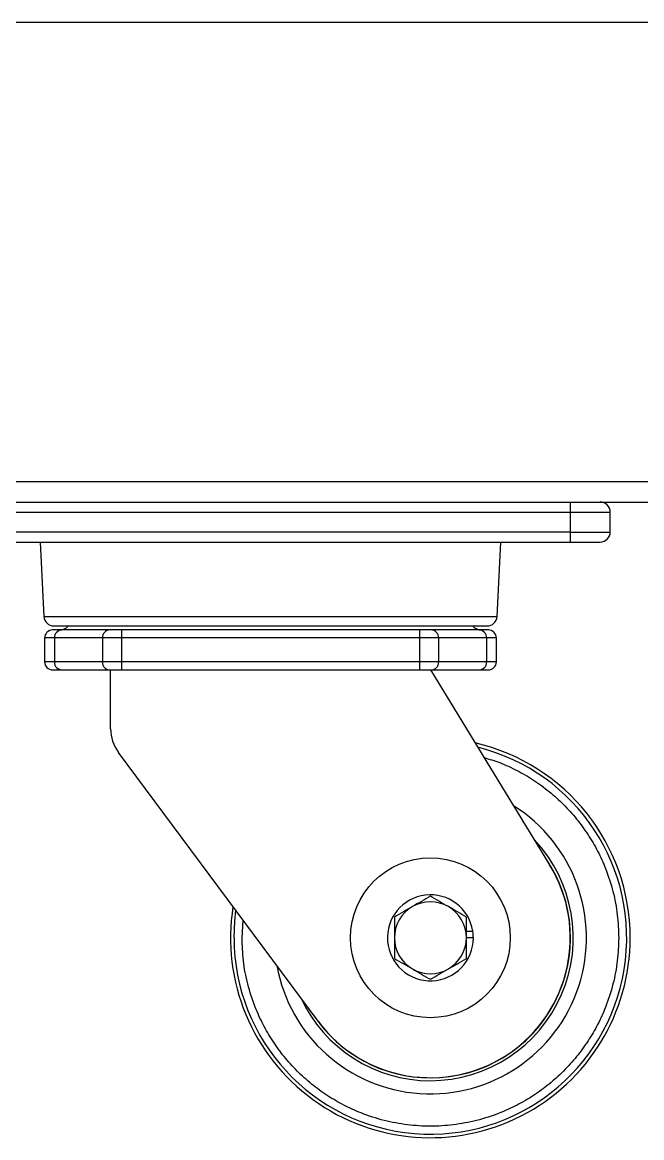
# Model space of a CAD drawing. Header units: millimetres. Extents: x 1152 to 6701, y 651 to 3284.
# Drawn here: x 3462.9 to 3617.8, y 651.7 to 930.5 of the extents above; entities that cross this region are included whole.
import ezdxf

# ---------------------------------------------------------------- set-up
doc = ezdxf.new("R2010")
doc.units = ezdxf.units.MM
doc.layers.add('SLD-0', color=7, linetype='Continuous')

msp = doc.modelspace()

# ---------------------------------------------------------------- linework, layer by layer
at = {"layer": 'SLD-0', "color": 7, "linetype": 'Continuous', "lineweight": 25}
for p, q in [((1156.83, 930.45), (3744.82, 930.45)), ((3395.19, 815.64), (3734.73, 815.64)), ((3395.19, 810.55), (3734.73, 810.55)), ((3599.93, 810.55), (3599.93, 808.05)), ((3450.05, 808.05), (3599.93, 808.05)), ((3599.93, 808.05), (3609.92, 808.05)), ((3599.93, 808.05), (3599.93, 803.05)), ((3609.92, 803.05), (3609.92, 808.05)), ((3599.93, 803.05), (3450.05, 803.05)), ((3599.93, 803.05), (3599.93, 800.55)), ((3599.93, 803.05), (3609.92, 803.05)), ((3450.05, 800.55), (3599.93, 800.55)), ((3467.41, 800.55), (3468.35, 781.94)), ((3581.63, 781.94), (3582.57, 800.55)), ((3468.35, 781.94), (3581.63, 781.94)), ((3484.86, 778.57), (3472.87, 778.57)), ((3487.73, 778.57), (3487.73, 776.57)), ((3562.25, 778.57), (3487.73, 778.57)), ((3562.25, 778.57), (3562.25, 776.57)), ((3577.1, 778.57), (3565.12, 778.57)), ((3468.53, 776.57), (3468.53, 770.58)), ((3470.96, 776.57), (3468.53, 776.57)), ((3482.95, 776.57), (3470.96, 776.57)), ((3470.96, 776.57), (3470.96, 770.58)), ((3487.73, 776.57), (3482.95, 776.57)), ((3482.95, 776.57), (3482.95, 770.58)), ((3562.25, 776.57), (3487.73, 776.57)), ((3487.73, 776.57), (3487.73, 770.58)), ((3567.03, 776.57), (3562.25, 776.57)), ((3562.25, 776.57), (3562.25, 770.58)), ((3567.03, 776.57), (3567.03, 770.58)), ((3579.02, 776.57), (3567.03, 776.57)), ((3579.02, 776.57), (3579.02, 770.58)), ((3581.45, 776.57), (3579.02, 776.57)), ((3581.45, 770.58), (3581.45, 776.57)), ((3470.96, 770.58), (3468.53, 770.58)), ((3482.95, 770.58), (3470.96, 770.58)), ((3487.73, 770.58), (3482.95, 770.58)), ((3487.73, 770.58), (3487.73, 768.58)), ((3562.25, 770.58), (3487.73, 770.58)), ((3562.25, 770.58), (3562.25, 768.58)), ((3567.03, 770.58), (3562.25, 770.58)), ((3579.02, 770.58), (3567.03, 770.58)), ((3581.45, 770.58), (3579.02, 770.58)), ((3472.87, 768.58), (3484.86, 768.58)), ((3485.02, 753.9), (3485.02, 768.58)), ((3487.73, 768.58), (3562.25, 768.58)), ((3564.96, 768.58), (3594.78, 719.9)), ((3565.12, 768.58), (3577.1, 768.58)), ((3536.88, 680.78), (3486.99, 747.94)), ((3517.87, 701.63), (3518.14, 706.01)), ((3573.95, 703.32), (3575.57, 703.32)), ((3575.7, 701.63), (3573.95, 701.63))]:
    msp.add_line(p, q, dxfattribs=at)
at = {"layer": 'SLD-0', "color": 7, "linetype": 'Continuous', "lineweight": 25, "flags": 128}
msp.add_lwpolyline([(3515.88, 701.63), (3516.05, 705.79), (3516.35, 708.42)], dxfattribs=at)
at = {"layer": 'SLD-0', "color": 7, "linetype": 'Continuous', "lineweight": 25}
msp.add_circle((3564.96, 701.63), 19.98, dxfattribs=at)
for centre, radius, start, end in [((3607.43, 808.05), 2.5, 0, 90), ((3607.43, 803.05), 2.5, 270, 0), ((3470.84, 782.07), 2.5, 182.8896, 270), ((3579.14, 782.07), 2.5, 270, 357.1104), ((3470.53, 776.57), 2, 90, 180), ((3472.92, 776.61), 1.96, 91.2869, 181.2309), ((3472.21, 781.57), 3, 270, 317.5131), ((3484.9, 776.61), 1.96, 91.2851, 181.2326), ((3565.08, 776.61), 1.96, 358.7691, 88.7131), ((3577.77, 781.57), 3, 222.0955, 270), ((3577.06, 776.61), 1.96, 358.7666, 88.7156), ((3579.45, 776.57), 2, 0, 90), ((3470.53, 770.58), 2, 180, 270), ((3472.92, 770.53), 1.96, 178.7672, 268.7116), ((3484.9, 770.53), 1.96, 178.7655, 268.7134), ((3565.08, 770.53), 1.96, 271.2884, 1.2328), ((3577.06, 770.53), 1.96, 271.2859, 1.2353), ((3579.45, 770.58), 2, 270, 0), ((3495.01, 753.9), 9.99, 180, 216.6068), ((3564.96, 701.63), 49.96, 0, 77.0656), ((3564.96, 701.63), 49.08, 180, 76.052), ((3564.96, 701.63), 39.02, 190.281, 57.8184), ((3564.96, 701.63), 35.72, 270, 43.2495), ((3564.96, 701.63), 34.97, 216.6068, 31.4926), ((3564.96, 701.63), 35.02, 270, 34.5533), ((3564.96, 701.63), 10.74, 9.0476, 0), ((3564.96, 701.63), 49.96, 171.0338, 0), ((3564.96, 701.63), 8.99, 120, 180), ((3564.96, 701.63), 8.99, 60, 120), ((3564.96, 701.63), 8.99, 0, 60), ((3564.96, 701.63), 10.74, 0, 9.0476), ((3564.96, 701.63), 8.99, 180, 240), ((3564.96, 701.63), 8.99, 300, 0), ((3564.96, 701.63), 8.99, 240, 300), ((3564.96, 701.63), 35.72, 204.8499, 270), ((3564.96, 701.63), 35.02, 213.5461, 270)]:
    msp.add_arc(centre, radius, start, end, dxfattribs=at)
for points, knots in [([(3599.93, 800.55), (3600.87, 800.55), (3602.32, 800.55), (3604.07, 800.55), (3605.27, 800.55), (3606.24, 800.55), (3607.17, 800.55), (3607.33, 800.55), (3607.43, 800.55)], [0, 0, 0, 0, 0.2394543, 0.3683577, 0.4999979, 0.631635, 0.7605407, 1, 1, 1, 1]), ([(3472.87, 778.57), (3472.19, 778.57), (3470.83, 778.57), (3470.63, 778.57), (3470.53, 778.57)], [0, 0, 0, 0, 0.500004, 1, 1, 1, 1]), ([(3470.84, 779.57), (3470.92, 779.57), (3471.08, 779.57), (3472.38, 779.57), (3474.35, 779.57), (3476.83, 779.57), (3479.61, 779.57), (3482.89, 779.57), (3486.64, 779.57), (3490.79, 779.57), (3495.28, 779.57), (3500.04, 779.57), (3505.49, 779.57), (3511.62, 779.57), (3518.32, 779.57), (3524.99, 779.57), (3531.66, 779.57), (3538.36, 779.57), (3544.49, 779.57), (3549.94, 779.57), (3554.7, 779.57), (3559.19, 779.57), (3563.34, 779.57), (3567.09, 779.57), (3570.37, 779.57), (3573.15, 779.57), (3575.63, 779.57), (3577.6, 779.57), (3578.9, 779.57), (3579.06, 779.57), (3579.14, 779.57)], [0, 0, 0, 0, 0.038814, 0.078832, 0.119976, 0.152138, 0.184304, 0.21715, 0.25, 0.282847, 0.315696, 0.347859, 0.380024, 0.421165, 0.461184, 0.5, 0.538813, 0.578832, 0.619976, 0.652138, 0.684303, 0.71715, 0.75, 0.782846, 0.815696, 0.847859, 0.880024, 0.921165, 0.961184, 1, 1, 1, 1]), ([(3487.73, 778.57), (3487.42, 778.57), (3486.78, 778.57), (3485.91, 778.57), (3485.22, 778.57), (3484.98, 778.57), (3484.86, 778.57)], [0, 0, 0, 0, 0.2435289, 0.5000102, 0.7564642, 1, 1, 1, 1]), ([(3565.12, 778.57), (3565, 778.57), (3564.76, 778.57), (3564.07, 778.57), (3563.2, 778.57), (3562.56, 778.57), (3562.25, 778.57)], [0, 0, 0, 0, 0.243536, 0.49999, 0.756471, 1, 1, 1, 1]), ([(3579.45, 778.57), (3579.35, 778.57), (3579.15, 778.57), (3577.78, 778.57), (3577.1, 778.57)], [0, 0, 0, 0, 0.502718, 1, 1, 1, 1]), ([(3470.53, 768.58), (3470.63, 768.58), (3470.83, 768.58), (3472.2, 768.58), (3472.87, 768.58)], [0, 0, 0, 0, 0.502718, 1, 1, 1, 1]), ([(3484.86, 768.58), (3484.98, 768.58), (3485.22, 768.58), (3485.91, 768.58), (3486.78, 768.58), (3487.42, 768.58), (3487.73, 768.58)], [0, 0, 0, 0, 0.243536, 0.49999, 0.756471, 1, 1, 1, 1]), ([(3562.25, 768.58), (3562.56, 768.58), (3563.2, 768.58), (3564.07, 768.58), (3564.76, 768.58), (3565, 768.58), (3565.12, 768.58)], [0, 0, 0, 0, 0.2435289, 0.5000102, 0.7564642, 1, 1, 1, 1]), ([(3577.1, 768.58), (3577.79, 768.58), (3579.15, 768.58), (3579.35, 768.58), (3579.45, 768.58)], [0, 0, 0, 0, 0.500004, 1, 1, 1, 1]), ([(3578.38, 746.68), (3579.69, 746.29), (3582.53, 745.44), (3586.65, 743.5), (3590.8, 741.1), (3594.7, 738.24), (3598.31, 734.99), (3601.57, 731.37), (3604.42, 727.47), (3606.84, 723.33), (3609, 718.59), (3610.71, 713.26), (3611.84, 707.43), (3611.98, 703.54), (3612.05, 701.63)], [0, 0, 0, 0, 0.068243, 0.147098, 0.225964, 0.306498, 0.387041, 0.467576, 0.548119, 0.626974, 0.705839, 0.806711, 0.904831, 1, 1, 1, 1]), ([(3564.96, 712.01), (3564.23, 711.59), (3562.75, 710.74), (3561.23, 709.86), (3560.46, 709.42)], [0, 0, 0, 0, 0.495461, 1, 1, 1, 1]), ([(3569.46, 709.42), (3568.7, 709.85), (3567.18, 710.73), (3565.7, 711.58), (3564.96, 712.01)], [0, 0, 0, 0, 0.494511, 1, 1, 1, 1]), ([(3560.46, 709.42), (3559.71, 708.98), (3558.19, 708.1), (3556.71, 707.25), (3555.97, 706.82)], [0, 0, 0, 0, 0.494516, 1, 1, 1, 1]), ([(3573.95, 706.82), (3573.22, 707.24), (3571.75, 708.09), (3570.22, 708.97), (3569.46, 709.42)], [0, 0, 0, 0, 0.495461, 1, 1, 1, 1]), ([(3555.97, 706.82), (3555.97, 705.98), (3555.97, 704.28), (3555.97, 702.52), (3555.97, 701.63)], [0, 0, 0, 0, 0.495457, 1, 1, 1, 1]), ([(3573.95, 701.63), (3573.95, 702.5), (3573.95, 704.26), (3573.95, 705.96), (3573.95, 706.82)], [0, 0, 0, 0, 0.4945115, 1, 1, 1, 1]), ([(3612.05, 701.63), (3611.98, 699.72), (3611.84, 695.83), (3610.71, 690), (3609, 684.67), (3606.84, 679.93), (3604.42, 675.79), (3601.57, 671.89), (3598.31, 668.27), (3594.7, 665.02), (3590.8, 662.17), (3586.66, 659.75), (3581.92, 657.59), (3576.59, 655.87), (3570.76, 654.78), (3564.96, 654.42), (3559.16, 654.78), (3553.33, 655.87), (3548, 657.59), (3543.26, 659.75), (3539.12, 662.17), (3535.22, 665.02), (3531.6, 668.27), (3528.34, 671.89), (3525.5, 675.79), (3523.08, 679.93), (3520.92, 684.67), (3519.21, 690), (3518.07, 695.83), (3517.94, 699.72), (3517.87, 701.63)], [0, 0, 0, 0, 0.038814, 0.078832, 0.119975, 0.152138, 0.184303, 0.21715, 0.25, 0.282846, 0.315697, 0.347859, 0.380024, 0.421165, 0.461183, 0.5, 0.538813, 0.578832, 0.619976, 0.652138, 0.684303, 0.71715, 0.75, 0.782846, 0.815697, 0.847858, 0.880024, 0.921165, 0.961184, 1, 1, 1, 1]), ([(3555.97, 701.63), (3555.97, 700.76), (3555.97, 699), (3555.97, 697.3), (3555.97, 696.44)], [0, 0, 0, 0, 0.494523, 1, 1, 1, 1]), ([(3573.95, 696.44), (3573.95, 697.28), (3573.95, 698.98), (3573.95, 700.74), (3573.95, 701.63)], [0, 0, 0, 0, 0.495446, 1, 1, 1, 1]), ([(3555.97, 696.44), (3556.7, 696.02), (3558.17, 695.17), (3559.69, 694.29), (3560.46, 693.84)], [0, 0, 0, 0, 0.495461, 1, 1, 1, 1]), ([(3569.46, 693.84), (3570.21, 694.28), (3571.73, 695.16), (3573.21, 696.01), (3573.95, 696.44)], [0, 0, 0, 0, 0.494516, 1, 1, 1, 1]), ([(3560.46, 693.84), (3561.22, 693.41), (3562.74, 692.53), (3564.21, 691.68), (3564.96, 691.25)], [0, 0, 0, 0, 0.494512, 1, 1, 1, 1]), ([(3564.96, 691.25), (3565.69, 691.67), (3567.16, 692.52), (3568.69, 693.4), (3569.46, 693.84)], [0, 0, 0, 0, 0.49545, 1, 1, 1, 1])]:
    msp.add_open_spline(points, degree=3, knots=knots, dxfattribs=at)

doc.saveas('drawing.dxf')
